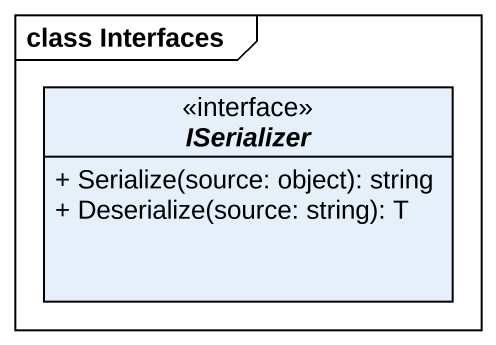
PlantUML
@startuml
mainframe class Interfaces
hide circle
hide empty members
skinparam classAttributeIconSize 0
interface ISerializer {
  + Serialize(source: object): string
  + Deserialize(source: string): T
}
@enduml
